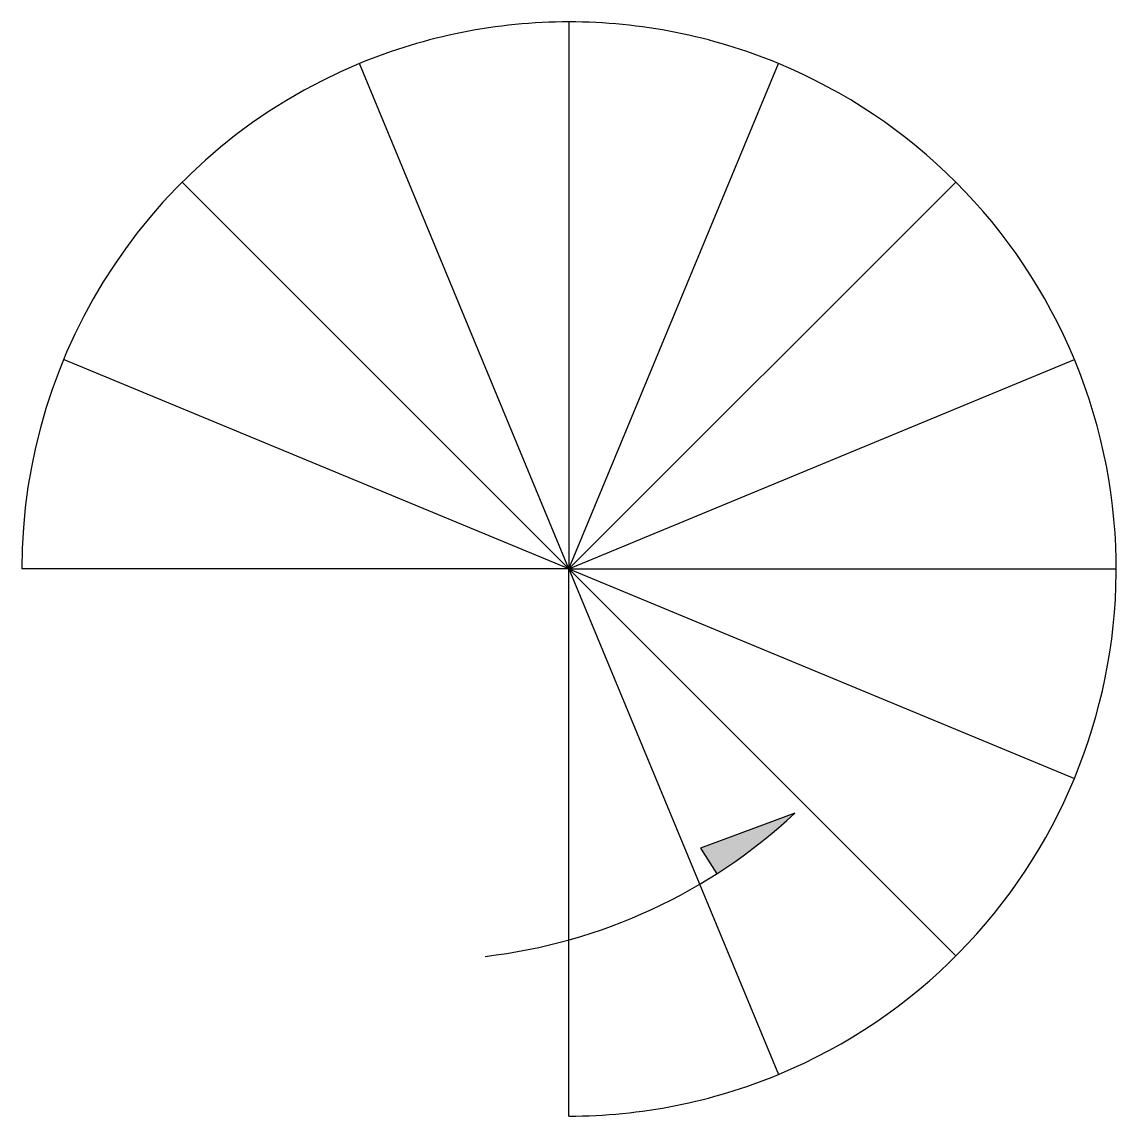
# Model space of a CAD drawing. Extents: x 0.79 to 2.19, y 0.8 to 2.2.
import ezdxf

# ---------------------------------------------------------------- set-up
doc = ezdxf.new("R2010")
doc.units = 0
doc.header["$MEASUREMENT"] = 0
doc.layers.add('ESCADA', color=1, linetype='CONTINUOUS')

msp = doc.modelspace()

# ---------------------------------------------------------------- hatches: boundary and pattern name
at = {"layer": 'ESCADA'}
msp.add_hatch(color=256, dxfattribs=at).paths.add_polyline_path([(1.78, 1.1904), (1.6592, 1.1457), (1.6802, 1.113, 0.045208)])

# ---------------------------------------------------------------- linework, layer by layer
for p, q in [((1.491, 2.2029), (1.491, 1.5029)), ((1.491, 1.5029), (1.2232, 2.1496)), ((1.491, 1.5029), (1.7589, 2.1496)), ((1.491, 1.5029), (0.9961, 1.9979)), ((1.491, 1.5029), (1.986, 1.9979)), ((1.491, 1.5029), (0.8443, 1.7708)), ((1.491, 1.5029), (2.1378, 1.7708)), ((1.491, 1.5029), (0.791, 1.5029)), ((1.491, 1.5029), (2.191, 1.5029)), ((1.491, 1.5029), (2.1378, 1.235)), ((1.491, 1.5029), (1.986, 1.0079)), ((1.491, 0.8029), (1.491, 1.5029)), ((1.491, 1.5029), (1.7589, 0.8562)), ((1.78, 1.1904), (1.6592, 1.1457)), ((1.6592, 1.1457), (1.6802, 1.113))]:
    msp.add_line(p, q, dxfattribs=at)
for centre, start, end in [((1.491, 1.5029), 90, 112.5), ((1.491, 1.5029), 67.5, 90), ((1.491, 1.5029), 112.5, 180), ((1.491, 1.5029), 22.5, 67.5), ((1.491, 1.5029), 292.5, 22.5), ((1.3028, 1.7026), 276.6484, 312.9747), ((1.491, 1.5029), 270, 292.5)]:
    msp.add_arc(centre, 0.7, start, end, dxfattribs=at)

doc.saveas('drawing.dxf')
